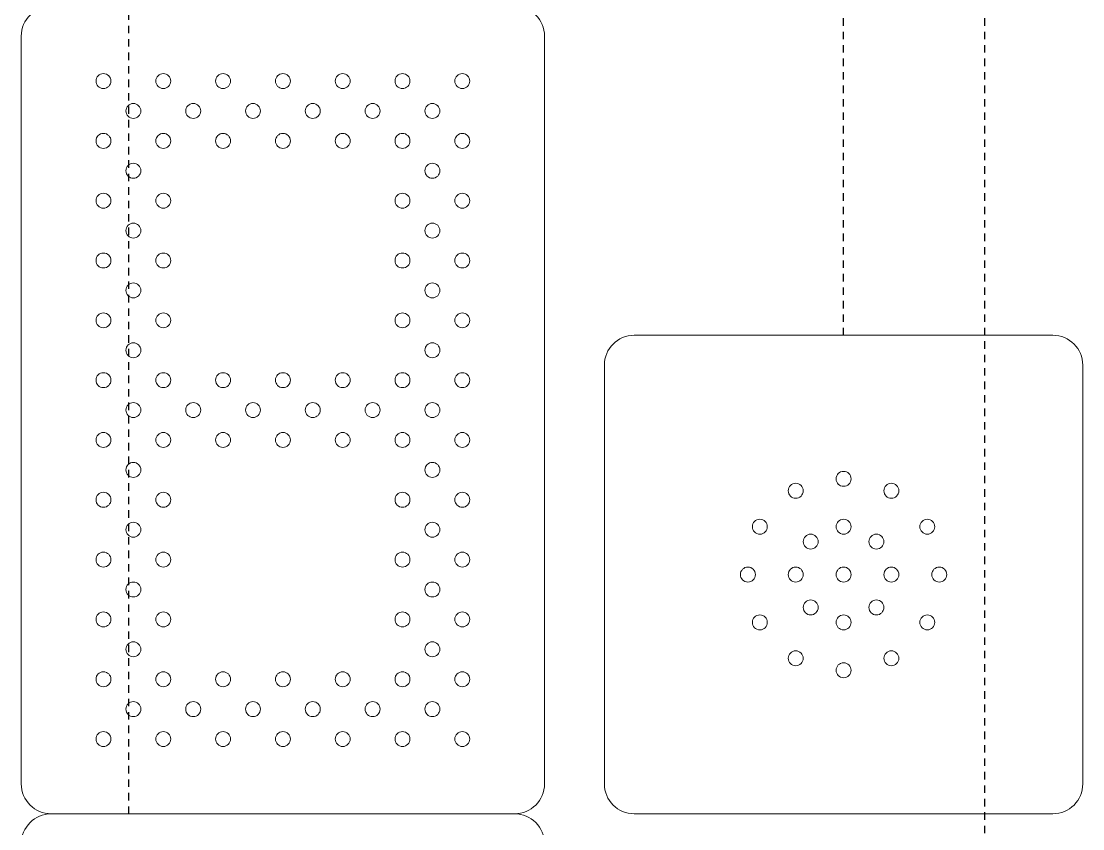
# Model space of a CAD drawing. Header units: inches. Extents: x 300 to 400, y -177 to 73.
# Drawn here: x 328.06 to 345.81, y -95.52 to -82.02 of the extents above; entities that cross this region are included whole.
import ezdxf

# ---------------------------------------------------------------- set-up
doc = ezdxf.new("R2010")
doc.units = ezdxf.units.IN
doc.header["$MEASUREMENT"] = 0
doc.linetypes.add('HIDDEN2', pattern=[0.1875, 0.125, -0.0625])
doc.layers.add('ScoreBone', color=5, linetype='Continuous')

msp = doc.modelspace()

# ---------------------------------------------------------------- linework, layer by layer
at = {"layer": 'ScoreBone', "color": 1, "linetype": 'HIDDEN2'}
for p, q in [((329.858, -95.268), (329.858, 73.232)), ((341.807, -87.268), (341.807, 73.232)), ((344.168, -100.768), (344.168, 73.232))]:
    msp.add_line(p, q, dxfattribs=at)
at = {"layer": 'ScoreBone', "lineweight": 5}
for points in [[(328.057, -82.268), (328.057, -81.992), (328.281, -81.768), (328.557, -81.768)], [(336.307, -81.768), (336.582, -81.768), (336.807, -81.992), (336.807, -82.268)], [(328.057, -94.768), (328.057, -94.768), (328.057, -82.268), (328.057, -82.268)], [(336.807, -82.268), (336.807, -82.268), (336.807, -94.768), (336.807, -94.768)], [(337.807, -87.768), (337.807, -87.492), (338.03, -87.268), (338.307, -87.268)], [(338.307, -87.268), (338.307, -87.268), (345.307, -87.268), (345.307, -87.268)], [(345.307, -87.268), (345.583, -87.268), (345.807, -87.492), (345.807, -87.768)], [(337.807, -94.768), (337.807, -94.768), (337.807, -87.768), (337.807, -87.768)], [(345.807, -87.768), (345.807, -87.768), (345.807, -94.768), (345.807, -94.768)], [(328.557, -95.268), (328.281, -95.268), (328.057, -95.044), (328.057, -94.768)], [(336.807, -94.768), (336.807, -95.044), (336.582, -95.268), (336.307, -95.268)], [(338.307, -95.268), (338.03, -95.268), (337.807, -95.044), (337.807, -94.768)], [(345.807, -94.768), (345.807, -95.044), (345.583, -95.268), (345.307, -95.268)], [(328.057, -95.768), (328.057, -95.492), (328.282, -95.268), (328.557, -95.268)], [(336.307, -95.268), (336.307, -95.268), (328.557, -95.268), (328.557, -95.268)], [(328.557, -95.268), (328.557, -95.268), (336.307, -95.268), (336.307, -95.268)], [(336.307, -95.268), (336.582, -95.268), (336.807, -95.492), (336.807, -95.768)], [(345.307, -95.268), (345.307, -95.268), (338.307, -95.268), (338.307, -95.268)]]:
    msp.add_open_spline(points, degree=3, dxfattribs=at)
for points in [[(329.557, -83.018), (329.557, -83.087), (329.5, -83.143), (329.432, -83.143), (329.363, -83.143), (329.307, -83.087), (329.307, -83.018), (329.307, -82.949), (329.363, -82.893), (329.432, -82.893), (329.5, -82.893), (329.557, -82.949), (329.557, -83.018)], [(330.557, -83.018), (330.557, -83.087), (330.5, -83.143), (330.432, -83.143), (330.363, -83.143), (330.307, -83.087), (330.307, -83.018), (330.307, -82.949), (330.363, -82.893), (330.432, -82.893), (330.5, -82.893), (330.557, -82.949), (330.557, -83.018)], [(331.557, -83.018), (331.557, -83.087), (331.5, -83.143), (331.432, -83.143), (331.363, -83.143), (331.307, -83.087), (331.307, -83.018), (331.307, -82.949), (331.363, -82.893), (331.432, -82.893), (331.5, -82.893), (331.557, -82.949), (331.557, -83.018)], [(332.557, -83.018), (332.557, -83.087), (332.5, -83.143), (332.432, -83.143), (332.363, -83.143), (332.307, -83.087), (332.307, -83.018), (332.307, -82.949), (332.363, -82.893), (332.432, -82.893), (332.5, -82.893), (332.557, -82.949), (332.557, -83.018)], [(333.557, -83.018), (333.557, -83.087), (333.5, -83.143), (333.432, -83.143), (333.363, -83.143), (333.307, -83.087), (333.307, -83.018), (333.307, -82.949), (333.363, -82.893), (333.432, -82.893), (333.5, -82.893), (333.557, -82.949), (333.557, -83.018)], [(334.557, -83.018), (334.557, -83.087), (334.5, -83.143), (334.432, -83.143), (334.363, -83.143), (334.307, -83.087), (334.307, -83.018), (334.307, -82.949), (334.363, -82.893), (334.432, -82.893), (334.5, -82.893), (334.557, -82.949), (334.557, -83.018)], [(335.557, -83.018), (335.557, -83.087), (335.5, -83.143), (335.432, -83.143), (335.363, -83.143), (335.307, -83.087), (335.307, -83.018), (335.307, -82.949), (335.363, -82.893), (335.432, -82.893), (335.5, -82.893), (335.557, -82.949), (335.557, -83.018)], [(330.057, -83.518), (330.057, -83.587), (330, -83.643), (329.932, -83.643), (329.863, -83.643), (329.807, -83.587), (329.807, -83.518), (329.807, -83.449), (329.863, -83.393), (329.932, -83.393), (330, -83.393), (330.057, -83.449), (330.057, -83.518)], [(331.057, -83.518), (331.057, -83.587), (331, -83.643), (330.932, -83.643), (330.863, -83.643), (330.807, -83.587), (330.807, -83.518), (330.807, -83.449), (330.863, -83.393), (330.932, -83.393), (331, -83.393), (331.057, -83.449), (331.057, -83.518)], [(332.057, -83.518), (332.057, -83.587), (332, -83.643), (331.932, -83.643), (331.863, -83.643), (331.807, -83.587), (331.807, -83.518), (331.807, -83.449), (331.863, -83.393), (331.932, -83.393), (332, -83.393), (332.057, -83.449), (332.057, -83.518)], [(333.057, -83.518), (333.057, -83.587), (333, -83.643), (332.932, -83.643), (332.863, -83.643), (332.807, -83.587), (332.807, -83.518), (332.807, -83.449), (332.863, -83.393), (332.932, -83.393), (333, -83.393), (333.057, -83.449), (333.057, -83.518)], [(334.057, -83.518), (334.057, -83.587), (334, -83.643), (333.932, -83.643), (333.863, -83.643), (333.807, -83.587), (333.807, -83.518), (333.807, -83.449), (333.863, -83.393), (333.932, -83.393), (334, -83.393), (334.057, -83.449), (334.057, -83.518)], [(335.057, -83.518), (335.057, -83.587), (335, -83.643), (334.932, -83.643), (334.863, -83.643), (334.807, -83.587), (334.807, -83.518), (334.807, -83.449), (334.863, -83.393), (334.932, -83.393), (335, -83.393), (335.057, -83.449), (335.057, -83.518)], [(329.557, -84.018), (329.557, -84.087), (329.5, -84.143), (329.432, -84.143), (329.363, -84.143), (329.307, -84.087), (329.307, -84.018), (329.307, -83.949), (329.363, -83.893), (329.432, -83.893), (329.5, -83.893), (329.557, -83.949), (329.557, -84.018)], [(330.557, -84.018), (330.557, -84.087), (330.5, -84.143), (330.432, -84.143), (330.363, -84.143), (330.307, -84.087), (330.307, -84.018), (330.307, -83.949), (330.363, -83.893), (330.432, -83.893), (330.5, -83.893), (330.557, -83.949), (330.557, -84.018)], [(331.557, -84.018), (331.557, -84.087), (331.5, -84.143), (331.432, -84.143), (331.363, -84.143), (331.307, -84.087), (331.307, -84.018), (331.307, -83.949), (331.363, -83.893), (331.432, -83.893), (331.5, -83.893), (331.557, -83.949), (331.557, -84.018)], [(332.557, -84.018), (332.557, -84.087), (332.5, -84.143), (332.432, -84.143), (332.363, -84.143), (332.307, -84.087), (332.307, -84.018), (332.307, -83.949), (332.363, -83.893), (332.432, -83.893), (332.5, -83.893), (332.557, -83.949), (332.557, -84.018)], [(333.557, -84.018), (333.557, -84.087), (333.5, -84.143), (333.432, -84.143), (333.363, -84.143), (333.307, -84.087), (333.307, -84.018), (333.307, -83.949), (333.363, -83.893), (333.432, -83.893), (333.5, -83.893), (333.557, -83.949), (333.557, -84.018)], [(334.557, -84.018), (334.557, -84.087), (334.5, -84.143), (334.432, -84.143), (334.363, -84.143), (334.307, -84.087), (334.307, -84.018), (334.307, -83.949), (334.363, -83.893), (334.432, -83.893), (334.5, -83.893), (334.557, -83.949), (334.557, -84.018)], [(335.557, -84.018), (335.557, -84.087), (335.5, -84.143), (335.432, -84.143), (335.363, -84.143), (335.307, -84.087), (335.307, -84.018), (335.307, -83.949), (335.363, -83.893), (335.432, -83.893), (335.5, -83.893), (335.557, -83.949), (335.557, -84.018)], [(330.057, -84.518), (330.057, -84.587), (330, -84.643), (329.932, -84.643), (329.863, -84.643), (329.807, -84.587), (329.807, -84.518), (329.807, -84.449), (329.863, -84.393), (329.932, -84.393), (330, -84.393), (330.057, -84.449), (330.057, -84.518)], [(335.057, -84.518), (335.057, -84.587), (335, -84.643), (334.932, -84.643), (334.863, -84.643), (334.807, -84.587), (334.807, -84.518), (334.807, -84.449), (334.863, -84.393), (334.932, -84.393), (335, -84.393), (335.057, -84.449), (335.057, -84.518)], [(329.557, -85.018), (329.557, -85.087), (329.5, -85.143), (329.432, -85.143), (329.363, -85.143), (329.307, -85.087), (329.307, -85.018), (329.307, -84.949), (329.363, -84.893), (329.432, -84.893), (329.5, -84.893), (329.557, -84.949), (329.557, -85.018)], [(330.557, -85.018), (330.557, -85.087), (330.5, -85.143), (330.432, -85.143), (330.363, -85.143), (330.307, -85.087), (330.307, -85.018), (330.307, -84.949), (330.363, -84.893), (330.432, -84.893), (330.5, -84.893), (330.557, -84.949), (330.557, -85.018)], [(334.557, -85.018), (334.557, -85.087), (334.5, -85.143), (334.432, -85.143), (334.363, -85.143), (334.307, -85.087), (334.307, -85.018), (334.307, -84.949), (334.363, -84.893), (334.432, -84.893), (334.5, -84.893), (334.557, -84.949), (334.557, -85.018)], [(335.557, -85.018), (335.557, -85.087), (335.5, -85.143), (335.432, -85.143), (335.363, -85.143), (335.307, -85.087), (335.307, -85.018), (335.307, -84.949), (335.363, -84.893), (335.432, -84.893), (335.5, -84.893), (335.557, -84.949), (335.557, -85.018)], [(330.057, -85.518), (330.057, -85.587), (330, -85.643), (329.932, -85.643), (329.863, -85.643), (329.807, -85.587), (329.807, -85.518), (329.807, -85.449), (329.863, -85.393), (329.932, -85.393), (330, -85.393), (330.057, -85.449), (330.057, -85.518)], [(335.057, -85.518), (335.057, -85.587), (335, -85.643), (334.932, -85.643), (334.863, -85.643), (334.807, -85.587), (334.807, -85.518), (334.807, -85.449), (334.863, -85.393), (334.932, -85.393), (335, -85.393), (335.057, -85.449), (335.057, -85.518)], [(329.557, -86.018), (329.557, -86.087), (329.5, -86.143), (329.432, -86.143), (329.363, -86.143), (329.307, -86.087), (329.307, -86.018), (329.307, -85.949), (329.363, -85.893), (329.432, -85.893), (329.5, -85.893), (329.557, -85.949), (329.557, -86.018)], [(330.557, -86.018), (330.557, -86.087), (330.5, -86.143), (330.432, -86.143), (330.363, -86.143), (330.307, -86.087), (330.307, -86.018), (330.307, -85.949), (330.363, -85.893), (330.432, -85.893), (330.5, -85.893), (330.557, -85.949), (330.557, -86.018)], [(334.557, -86.018), (334.557, -86.087), (334.5, -86.143), (334.432, -86.143), (334.363, -86.143), (334.307, -86.087), (334.307, -86.018), (334.307, -85.949), (334.363, -85.893), (334.432, -85.893), (334.5, -85.893), (334.557, -85.949), (334.557, -86.018)], [(335.557, -86.018), (335.557, -86.087), (335.5, -86.143), (335.432, -86.143), (335.363, -86.143), (335.307, -86.087), (335.307, -86.018), (335.307, -85.949), (335.363, -85.893), (335.432, -85.893), (335.5, -85.893), (335.557, -85.949), (335.557, -86.018)], [(330.057, -86.518), (330.057, -86.587), (330, -86.643), (329.932, -86.643), (329.863, -86.643), (329.807, -86.587), (329.807, -86.518), (329.807, -86.449), (329.863, -86.393), (329.932, -86.393), (330, -86.393), (330.057, -86.449), (330.057, -86.518)], [(335.057, -86.518), (335.057, -86.587), (335, -86.643), (334.932, -86.643), (334.863, -86.643), (334.807, -86.587), (334.807, -86.518), (334.807, -86.449), (334.863, -86.393), (334.932, -86.393), (335, -86.393), (335.057, -86.449), (335.057, -86.518)], [(329.557, -87.018), (329.557, -87.087), (329.5, -87.143), (329.432, -87.143), (329.363, -87.143), (329.307, -87.087), (329.307, -87.018), (329.307, -86.949), (329.363, -86.893), (329.432, -86.893), (329.5, -86.893), (329.557, -86.949), (329.557, -87.018)], [(330.557, -87.018), (330.557, -87.087), (330.5, -87.143), (330.432, -87.143), (330.363, -87.143), (330.307, -87.087), (330.307, -87.018), (330.307, -86.949), (330.363, -86.893), (330.432, -86.893), (330.5, -86.893), (330.557, -86.949), (330.557, -87.018)], [(334.557, -87.018), (334.557, -87.087), (334.5, -87.143), (334.432, -87.143), (334.363, -87.143), (334.307, -87.087), (334.307, -87.018), (334.307, -86.949), (334.363, -86.893), (334.432, -86.893), (334.5, -86.893), (334.557, -86.949), (334.557, -87.018)], [(335.557, -87.018), (335.557, -87.087), (335.5, -87.143), (335.432, -87.143), (335.363, -87.143), (335.307, -87.087), (335.307, -87.018), (335.307, -86.949), (335.363, -86.893), (335.432, -86.893), (335.5, -86.893), (335.557, -86.949), (335.557, -87.018)], [(330.057, -87.518), (330.057, -87.587), (330, -87.643), (329.932, -87.643), (329.863, -87.643), (329.807, -87.587), (329.807, -87.518), (329.807, -87.449), (329.863, -87.393), (329.932, -87.393), (330, -87.393), (330.057, -87.449), (330.057, -87.518)], [(335.057, -87.518), (335.057, -87.587), (335, -87.643), (334.932, -87.643), (334.863, -87.643), (334.807, -87.587), (334.807, -87.518), (334.807, -87.449), (334.863, -87.393), (334.932, -87.393), (335, -87.393), (335.057, -87.449), (335.057, -87.518)], [(329.557, -88.018), (329.557, -88.087), (329.5, -88.143), (329.432, -88.143), (329.363, -88.143), (329.307, -88.087), (329.307, -88.018), (329.307, -87.949), (329.363, -87.893), (329.432, -87.893), (329.5, -87.893), (329.557, -87.949), (329.557, -88.018)], [(330.557, -88.018), (330.557, -88.087), (330.5, -88.143), (330.432, -88.143), (330.363, -88.143), (330.307, -88.087), (330.307, -88.018), (330.307, -87.949), (330.363, -87.893), (330.432, -87.893), (330.5, -87.893), (330.557, -87.949), (330.557, -88.018)], [(331.557, -88.018), (331.557, -88.087), (331.5, -88.143), (331.432, -88.143), (331.363, -88.143), (331.307, -88.087), (331.307, -88.018), (331.307, -87.949), (331.363, -87.893), (331.432, -87.893), (331.5, -87.893), (331.557, -87.949), (331.557, -88.018)], [(332.557, -88.018), (332.557, -88.087), (332.5, -88.143), (332.432, -88.143), (332.363, -88.143), (332.307, -88.087), (332.307, -88.018), (332.307, -87.949), (332.363, -87.893), (332.432, -87.893), (332.5, -87.893), (332.557, -87.949), (332.557, -88.018)], [(333.557, -88.018), (333.557, -88.087), (333.5, -88.143), (333.432, -88.143), (333.363, -88.143), (333.307, -88.087), (333.307, -88.018), (333.307, -87.949), (333.363, -87.893), (333.432, -87.893), (333.5, -87.893), (333.557, -87.949), (333.557, -88.018)], [(334.557, -88.018), (334.557, -88.087), (334.5, -88.143), (334.432, -88.143), (334.363, -88.143), (334.307, -88.087), (334.307, -88.018), (334.307, -87.949), (334.363, -87.893), (334.432, -87.893), (334.5, -87.893), (334.557, -87.949), (334.557, -88.018)], [(335.557, -88.018), (335.557, -88.087), (335.5, -88.143), (335.432, -88.143), (335.363, -88.143), (335.307, -88.087), (335.307, -88.018), (335.307, -87.949), (335.363, -87.893), (335.432, -87.893), (335.5, -87.893), (335.557, -87.949), (335.557, -88.018)], [(330.057, -88.518), (330.057, -88.587), (330, -88.643), (329.932, -88.643), (329.863, -88.643), (329.807, -88.587), (329.807, -88.518), (329.807, -88.449), (329.863, -88.393), (329.932, -88.393), (330, -88.393), (330.057, -88.449), (330.057, -88.518)], [(331.057, -88.518), (331.057, -88.587), (331, -88.643), (330.932, -88.643), (330.863, -88.643), (330.807, -88.587), (330.807, -88.518), (330.807, -88.449), (330.863, -88.393), (330.932, -88.393), (331, -88.393), (331.057, -88.449), (331.057, -88.518)], [(332.057, -88.518), (332.057, -88.587), (332, -88.643), (331.932, -88.643), (331.863, -88.643), (331.807, -88.587), (331.807, -88.518), (331.807, -88.449), (331.863, -88.393), (331.932, -88.393), (332, -88.393), (332.057, -88.449), (332.057, -88.518)], [(333.057, -88.518), (333.057, -88.587), (333, -88.643), (332.932, -88.643), (332.863, -88.643), (332.807, -88.587), (332.807, -88.518), (332.807, -88.449), (332.863, -88.393), (332.932, -88.393), (333, -88.393), (333.057, -88.449), (333.057, -88.518)], [(334.057, -88.518), (334.057, -88.587), (334, -88.643), (333.932, -88.643), (333.863, -88.643), (333.807, -88.587), (333.807, -88.518), (333.807, -88.449), (333.863, -88.393), (333.932, -88.393), (334, -88.393), (334.057, -88.449), (334.057, -88.518)], [(335.057, -88.518), (335.057, -88.587), (335, -88.643), (334.932, -88.643), (334.863, -88.643), (334.807, -88.587), (334.807, -88.518), (334.807, -88.449), (334.863, -88.393), (334.932, -88.393), (335, -88.393), (335.057, -88.449), (335.057, -88.518)], [(329.557, -89.018), (329.557, -89.087), (329.5, -89.143), (329.432, -89.143), (329.363, -89.143), (329.307, -89.087), (329.307, -89.018), (329.307, -88.949), (329.363, -88.893), (329.432, -88.893), (329.5, -88.893), (329.557, -88.949), (329.557, -89.018)], [(330.557, -89.018), (330.557, -89.087), (330.5, -89.143), (330.432, -89.143), (330.363, -89.143), (330.307, -89.087), (330.307, -89.018), (330.307, -88.949), (330.363, -88.893), (330.432, -88.893), (330.5, -88.893), (330.557, -88.949), (330.557, -89.018)], [(331.557, -89.018), (331.557, -89.087), (331.5, -89.143), (331.432, -89.143), (331.363, -89.143), (331.307, -89.087), (331.307, -89.018), (331.307, -88.949), (331.363, -88.893), (331.432, -88.893), (331.5, -88.893), (331.557, -88.949), (331.557, -89.018)], [(332.557, -89.018), (332.557, -89.087), (332.5, -89.143), (332.432, -89.143), (332.363, -89.143), (332.307, -89.087), (332.307, -89.018), (332.307, -88.949), (332.363, -88.893), (332.432, -88.893), (332.5, -88.893), (332.557, -88.949), (332.557, -89.018)], [(333.557, -89.018), (333.557, -89.087), (333.5, -89.143), (333.432, -89.143), (333.363, -89.143), (333.307, -89.087), (333.307, -89.018), (333.307, -88.949), (333.363, -88.893), (333.432, -88.893), (333.5, -88.893), (333.557, -88.949), (333.557, -89.018)], [(334.557, -89.018), (334.557, -89.087), (334.5, -89.143), (334.432, -89.143), (334.363, -89.143), (334.307, -89.087), (334.307, -89.018), (334.307, -88.949), (334.363, -88.893), (334.432, -88.893), (334.5, -88.893), (334.557, -88.949), (334.557, -89.018)], [(335.557, -89.018), (335.557, -89.087), (335.5, -89.143), (335.432, -89.143), (335.363, -89.143), (335.307, -89.087), (335.307, -89.018), (335.307, -88.949), (335.363, -88.893), (335.432, -88.893), (335.5, -88.893), (335.557, -88.949), (335.557, -89.018)], [(330.057, -89.518), (330.057, -89.587), (330, -89.643), (329.932, -89.643), (329.863, -89.643), (329.807, -89.587), (329.807, -89.518), (329.807, -89.449), (329.863, -89.393), (329.932, -89.393), (330, -89.393), (330.057, -89.449), (330.057, -89.518)], [(335.057, -89.518), (335.057, -89.587), (335, -89.643), (334.932, -89.643), (334.863, -89.643), (334.807, -89.587), (334.807, -89.518), (334.807, -89.449), (334.863, -89.393), (334.932, -89.393), (335, -89.393), (335.057, -89.449), (335.057, -89.518)], [(341.932, -89.668), (341.932, -89.737), (341.876, -89.793), (341.807, -89.793), (341.737, -89.793), (341.682, -89.737), (341.682, -89.668), (341.682, -89.599), (341.737, -89.543), (341.807, -89.543), (341.876, -89.543), (341.932, -89.599), (341.932, -89.668)], [(341.132, -89.868), (341.132, -89.937), (341.076, -89.993), (341.007, -89.993), (340.938, -89.993), (340.882, -89.937), (340.882, -89.868), (340.882, -89.799), (340.938, -89.743), (341.007, -89.743), (341.076, -89.743), (341.132, -89.799), (341.132, -89.868)], [(342.731, -89.868), (342.731, -89.937), (342.676, -89.993), (342.606, -89.993), (342.538, -89.993), (342.481, -89.937), (342.481, -89.868), (342.481, -89.799), (342.538, -89.743), (342.606, -89.743), (342.676, -89.743), (342.731, -89.799), (342.731, -89.868)], [(329.557, -90.018), (329.557, -90.087), (329.5, -90.143), (329.432, -90.143), (329.363, -90.143), (329.307, -90.087), (329.307, -90.018), (329.307, -89.949), (329.363, -89.893), (329.432, -89.893), (329.5, -89.893), (329.557, -89.949), (329.557, -90.018)], [(329.557, -90.018), (329.557, -90.087), (329.5, -90.143), (329.432, -90.143), (329.363, -90.143), (329.307, -90.087), (329.307, -90.018), (329.307, -89.949), (329.363, -89.893), (329.432, -89.893), (329.5, -89.893), (329.557, -89.949), (329.557, -90.018)], [(330.557, -90.018), (330.557, -90.087), (330.5, -90.143), (330.432, -90.143), (330.363, -90.143), (330.307, -90.087), (330.307, -90.018), (330.307, -89.949), (330.363, -89.893), (330.432, -89.893), (330.5, -89.893), (330.557, -89.949), (330.557, -90.018)], [(330.557, -90.018), (330.557, -90.087), (330.5, -90.143), (330.432, -90.143), (330.363, -90.143), (330.307, -90.087), (330.307, -90.018), (330.307, -89.949), (330.363, -89.893), (330.432, -89.893), (330.5, -89.893), (330.557, -89.949), (330.557, -90.018)], [(334.557, -90.018), (334.557, -90.087), (334.5, -90.143), (334.432, -90.143), (334.363, -90.143), (334.307, -90.087), (334.307, -90.018), (334.307, -89.949), (334.363, -89.893), (334.432, -89.893), (334.5, -89.893), (334.557, -89.949), (334.557, -90.018)], [(334.557, -90.018), (334.557, -90.087), (334.5, -90.143), (334.432, -90.143), (334.363, -90.143), (334.307, -90.087), (334.307, -90.018), (334.307, -89.949), (334.363, -89.893), (334.432, -89.893), (334.5, -89.893), (334.557, -89.949), (334.557, -90.018)], [(335.557, -90.018), (335.557, -90.087), (335.5, -90.143), (335.432, -90.143), (335.363, -90.143), (335.307, -90.087), (335.307, -90.018), (335.307, -89.949), (335.363, -89.893), (335.432, -89.893), (335.5, -89.893), (335.557, -89.949), (335.557, -90.018)], [(335.557, -90.018), (335.557, -90.087), (335.5, -90.143), (335.432, -90.143), (335.363, -90.143), (335.307, -90.087), (335.307, -90.018), (335.307, -89.949), (335.363, -89.893), (335.432, -89.893), (335.5, -89.893), (335.557, -89.949), (335.557, -90.018)], [(340.532, -90.468), (340.532, -90.537), (340.476, -90.593), (340.407, -90.593), (340.338, -90.593), (340.282, -90.537), (340.282, -90.468), (340.282, -90.399), (340.338, -90.343), (340.407, -90.343), (340.476, -90.343), (340.532, -90.399), (340.532, -90.468)], [(341.932, -90.468), (341.932, -90.537), (341.876, -90.593), (341.807, -90.593), (341.737, -90.593), (341.682, -90.537), (341.682, -90.468), (341.682, -90.399), (341.737, -90.343), (341.807, -90.343), (341.876, -90.343), (341.932, -90.399), (341.932, -90.468)], [(343.332, -90.468), (343.332, -90.537), (343.275, -90.593), (343.207, -90.593), (343.138, -90.593), (343.082, -90.537), (343.082, -90.468), (343.082, -90.399), (343.138, -90.343), (343.207, -90.343), (343.275, -90.343), (343.332, -90.399), (343.332, -90.468)], [(330.057, -90.518), (330.057, -90.587), (330, -90.643), (329.932, -90.643), (329.863, -90.643), (329.807, -90.587), (329.807, -90.518), (329.807, -90.449), (329.863, -90.393), (329.932, -90.393), (330, -90.393), (330.057, -90.449), (330.057, -90.518)], [(330.057, -90.518), (330.057, -90.587), (330, -90.643), (329.932, -90.643), (329.863, -90.643), (329.807, -90.587), (329.807, -90.518), (329.807, -90.449), (329.863, -90.393), (329.932, -90.393), (330, -90.393), (330.057, -90.449), (330.057, -90.518)], [(335.057, -90.518), (335.057, -90.587), (335, -90.643), (334.932, -90.643), (334.863, -90.643), (334.807, -90.587), (334.807, -90.518), (334.807, -90.449), (334.863, -90.393), (334.932, -90.393), (335, -90.393), (335.057, -90.449), (335.057, -90.518)], [(335.057, -90.518), (335.057, -90.587), (335, -90.643), (334.932, -90.643), (334.863, -90.643), (334.807, -90.587), (334.807, -90.518), (334.807, -90.449), (334.863, -90.393), (334.932, -90.393), (335, -90.393), (335.057, -90.449), (335.057, -90.518)], [(341.382, -90.718), (341.382, -90.787), (341.326, -90.843), (341.257, -90.843), (341.188, -90.843), (341.132, -90.787), (341.132, -90.718), (341.132, -90.649), (341.188, -90.593), (341.257, -90.593), (341.326, -90.593), (341.382, -90.649), (341.382, -90.718)], [(342.481, -90.718), (342.481, -90.787), (342.426, -90.843), (342.356, -90.843), (342.288, -90.843), (342.231, -90.787), (342.231, -90.718), (342.231, -90.649), (342.288, -90.593), (342.356, -90.593), (342.426, -90.593), (342.481, -90.649), (342.481, -90.718)], [(329.557, -91.018), (329.557, -91.087), (329.5, -91.143), (329.432, -91.143), (329.363, -91.143), (329.307, -91.087), (329.307, -91.018), (329.307, -90.949), (329.363, -90.893), (329.432, -90.893), (329.5, -90.893), (329.557, -90.949), (329.557, -91.018)], [(330.557, -91.018), (330.557, -91.087), (330.5, -91.143), (330.432, -91.143), (330.363, -91.143), (330.307, -91.087), (330.307, -91.018), (330.307, -90.949), (330.363, -90.893), (330.432, -90.893), (330.5, -90.893), (330.557, -90.949), (330.557, -91.018)], [(334.557, -91.018), (334.557, -91.087), (334.5, -91.143), (334.432, -91.143), (334.363, -91.143), (334.307, -91.087), (334.307, -91.018), (334.307, -90.949), (334.363, -90.893), (334.432, -90.893), (334.5, -90.893), (334.557, -90.949), (334.557, -91.018)], [(335.557, -91.018), (335.557, -91.087), (335.5, -91.143), (335.432, -91.143), (335.363, -91.143), (335.307, -91.087), (335.307, -91.018), (335.307, -90.949), (335.363, -90.893), (335.432, -90.893), (335.5, -90.893), (335.557, -90.949), (335.557, -91.018)], [(340.332, -91.268), (340.332, -91.337), (340.275, -91.393), (340.207, -91.393), (340.138, -91.393), (340.082, -91.337), (340.082, -91.268), (340.082, -91.199), (340.138, -91.143), (340.207, -91.143), (340.275, -91.143), (340.332, -91.199), (340.332, -91.268)], [(341.132, -91.268), (341.132, -91.337), (341.076, -91.393), (341.007, -91.393), (340.938, -91.393), (340.882, -91.337), (340.882, -91.268), (340.882, -91.199), (340.938, -91.143), (341.007, -91.143), (341.076, -91.143), (341.132, -91.199), (341.132, -91.268)], [(341.932, -91.268), (341.932, -91.337), (341.876, -91.393), (341.807, -91.393), (341.737, -91.393), (341.682, -91.337), (341.682, -91.268), (341.682, -91.199), (341.737, -91.143), (341.807, -91.143), (341.876, -91.143), (341.932, -91.199), (341.932, -91.268)], [(342.731, -91.268), (342.731, -91.337), (342.676, -91.393), (342.606, -91.393), (342.538, -91.393), (342.481, -91.337), (342.481, -91.268), (342.481, -91.199), (342.538, -91.143), (342.606, -91.143), (342.676, -91.143), (342.731, -91.199), (342.731, -91.268)], [(343.532, -91.268), (343.532, -91.337), (343.476, -91.393), (343.407, -91.393), (343.338, -91.393), (343.282, -91.337), (343.282, -91.268), (343.282, -91.199), (343.338, -91.143), (343.407, -91.143), (343.476, -91.143), (343.532, -91.199), (343.532, -91.268)], [(330.057, -91.518), (330.057, -91.587), (330, -91.643), (329.932, -91.643), (329.863, -91.643), (329.807, -91.587), (329.807, -91.518), (329.807, -91.449), (329.863, -91.393), (329.932, -91.393), (330, -91.393), (330.057, -91.449), (330.057, -91.518)], [(335.057, -91.518), (335.057, -91.587), (335, -91.643), (334.932, -91.643), (334.863, -91.643), (334.807, -91.587), (334.807, -91.518), (334.807, -91.449), (334.863, -91.393), (334.932, -91.393), (335, -91.393), (335.057, -91.449), (335.057, -91.518)], [(341.382, -91.818), (341.382, -91.887), (341.326, -91.943), (341.257, -91.943), (341.188, -91.943), (341.132, -91.887), (341.132, -91.818), (341.132, -91.749), (341.188, -91.693), (341.257, -91.693), (341.326, -91.693), (341.382, -91.749), (341.382, -91.818)], [(342.481, -91.818), (342.481, -91.887), (342.426, -91.943), (342.356, -91.943), (342.288, -91.943), (342.231, -91.887), (342.231, -91.818), (342.231, -91.749), (342.288, -91.693), (342.356, -91.693), (342.426, -91.693), (342.481, -91.749), (342.481, -91.818)], [(329.557, -92.018), (329.557, -92.087), (329.5, -92.143), (329.432, -92.143), (329.363, -92.143), (329.307, -92.087), (329.307, -92.018), (329.307, -91.949), (329.363, -91.893), (329.432, -91.893), (329.5, -91.893), (329.557, -91.949), (329.557, -92.018)], [(330.557, -92.018), (330.557, -92.087), (330.5, -92.143), (330.432, -92.143), (330.363, -92.143), (330.307, -92.087), (330.307, -92.018), (330.307, -91.949), (330.363, -91.893), (330.432, -91.893), (330.5, -91.893), (330.557, -91.949), (330.557, -92.018)], [(334.557, -92.018), (334.557, -92.087), (334.5, -92.143), (334.432, -92.143), (334.363, -92.143), (334.307, -92.087), (334.307, -92.018), (334.307, -91.949), (334.363, -91.893), (334.432, -91.893), (334.5, -91.893), (334.557, -91.949), (334.557, -92.018)], [(335.557, -92.018), (335.557, -92.087), (335.5, -92.143), (335.432, -92.143), (335.363, -92.143), (335.307, -92.087), (335.307, -92.018), (335.307, -91.949), (335.363, -91.893), (335.432, -91.893), (335.5, -91.893), (335.557, -91.949), (335.557, -92.018)], [(340.532, -92.068), (340.532, -92.137), (340.476, -92.193), (340.407, -92.193), (340.338, -92.193), (340.282, -92.137), (340.282, -92.068), (340.282, -91.999), (340.338, -91.943), (340.407, -91.943), (340.476, -91.943), (340.532, -91.999), (340.532, -92.068)], [(341.932, -92.068), (341.932, -92.137), (341.876, -92.193), (341.807, -92.193), (341.737, -92.193), (341.682, -92.137), (341.682, -92.068), (341.682, -91.999), (341.737, -91.943), (341.807, -91.943), (341.876, -91.943), (341.932, -91.999), (341.932, -92.068)], [(343.332, -92.068), (343.332, -92.137), (343.275, -92.193), (343.207, -92.193), (343.138, -92.193), (343.082, -92.137), (343.082, -92.068), (343.082, -91.999), (343.138, -91.943), (343.207, -91.943), (343.275, -91.943), (343.332, -91.999), (343.332, -92.068)], [(330.057, -92.518), (330.057, -92.587), (330, -92.643), (329.932, -92.643), (329.863, -92.643), (329.807, -92.587), (329.807, -92.518), (329.807, -92.449), (329.863, -92.393), (329.932, -92.393), (330, -92.393), (330.057, -92.449), (330.057, -92.518)], [(335.057, -92.518), (335.057, -92.587), (335, -92.643), (334.932, -92.643), (334.863, -92.643), (334.807, -92.587), (334.807, -92.518), (334.807, -92.449), (334.863, -92.393), (334.932, -92.393), (335, -92.393), (335.057, -92.449), (335.057, -92.518)], [(341.132, -92.668), (341.132, -92.737), (341.076, -92.793), (341.007, -92.793), (340.938, -92.793), (340.882, -92.737), (340.882, -92.668), (340.882, -92.599), (340.938, -92.543), (341.007, -92.543), (341.076, -92.543), (341.132, -92.599), (341.132, -92.668)], [(342.731, -92.668), (342.731, -92.737), (342.676, -92.793), (342.606, -92.793), (342.538, -92.793), (342.481, -92.737), (342.481, -92.668), (342.481, -92.599), (342.538, -92.543), (342.606, -92.543), (342.676, -92.543), (342.731, -92.599), (342.731, -92.668)], [(341.932, -92.868), (341.932, -92.937), (341.876, -92.993), (341.807, -92.993), (341.737, -92.993), (341.682, -92.937), (341.682, -92.868), (341.682, -92.799), (341.737, -92.743), (341.807, -92.743), (341.876, -92.743), (341.932, -92.799), (341.932, -92.868)], [(329.557, -93.018), (329.557, -93.087), (329.5, -93.143), (329.432, -93.143), (329.363, -93.143), (329.307, -93.087), (329.307, -93.018), (329.307, -92.949), (329.363, -92.893), (329.432, -92.893), (329.5, -92.893), (329.557, -92.949), (329.557, -93.018)], [(330.557, -93.018), (330.557, -93.087), (330.5, -93.143), (330.432, -93.143), (330.363, -93.143), (330.307, -93.087), (330.307, -93.018), (330.307, -92.949), (330.363, -92.893), (330.432, -92.893), (330.5, -92.893), (330.557, -92.949), (330.557, -93.018)], [(331.557, -93.018), (331.557, -93.087), (331.5, -93.143), (331.432, -93.143), (331.363, -93.143), (331.307, -93.087), (331.307, -93.018), (331.307, -92.949), (331.363, -92.893), (331.432, -92.893), (331.5, -92.893), (331.557, -92.949), (331.557, -93.018)], [(332.557, -93.018), (332.557, -93.087), (332.5, -93.143), (332.432, -93.143), (332.363, -93.143), (332.307, -93.087), (332.307, -93.018), (332.307, -92.949), (332.363, -92.893), (332.432, -92.893), (332.5, -92.893), (332.557, -92.949), (332.557, -93.018)], [(333.557, -93.018), (333.557, -93.087), (333.5, -93.143), (333.432, -93.143), (333.363, -93.143), (333.307, -93.087), (333.307, -93.018), (333.307, -92.949), (333.363, -92.893), (333.432, -92.893), (333.5, -92.893), (333.557, -92.949), (333.557, -93.018)], [(334.557, -93.018), (334.557, -93.087), (334.5, -93.143), (334.432, -93.143), (334.363, -93.143), (334.307, -93.087), (334.307, -93.018), (334.307, -92.949), (334.363, -92.893), (334.432, -92.893), (334.5, -92.893), (334.557, -92.949), (334.557, -93.018)], [(335.557, -93.018), (335.557, -93.087), (335.5, -93.143), (335.432, -93.143), (335.363, -93.143), (335.307, -93.087), (335.307, -93.018), (335.307, -92.949), (335.363, -92.893), (335.432, -92.893), (335.5, -92.893), (335.557, -92.949), (335.557, -93.018)], [(330.057, -93.518), (330.057, -93.587), (330, -93.643), (329.932, -93.643), (329.863, -93.643), (329.807, -93.587), (329.807, -93.518), (329.807, -93.449), (329.863, -93.393), (329.932, -93.393), (330, -93.393), (330.057, -93.449), (330.057, -93.518)], [(331.057, -93.518), (331.057, -93.587), (331, -93.643), (330.932, -93.643), (330.863, -93.643), (330.807, -93.587), (330.807, -93.518), (330.807, -93.449), (330.863, -93.393), (330.932, -93.393), (331, -93.393), (331.057, -93.449), (331.057, -93.518)], [(332.057, -93.518), (332.057, -93.587), (332, -93.643), (331.932, -93.643), (331.863, -93.643), (331.807, -93.587), (331.807, -93.518), (331.807, -93.449), (331.863, -93.393), (331.932, -93.393), (332, -93.393), (332.057, -93.449), (332.057, -93.518)], [(333.057, -93.518), (333.057, -93.587), (333, -93.643), (332.932, -93.643), (332.863, -93.643), (332.807, -93.587), (332.807, -93.518), (332.807, -93.449), (332.863, -93.393), (332.932, -93.393), (333, -93.393), (333.057, -93.449), (333.057, -93.518)], [(334.057, -93.518), (334.057, -93.587), (334, -93.643), (333.932, -93.643), (333.863, -93.643), (333.807, -93.587), (333.807, -93.518), (333.807, -93.449), (333.863, -93.393), (333.932, -93.393), (334, -93.393), (334.057, -93.449), (334.057, -93.518)], [(335.057, -93.518), (335.057, -93.587), (335, -93.643), (334.932, -93.643), (334.863, -93.643), (334.807, -93.587), (334.807, -93.518), (334.807, -93.449), (334.863, -93.393), (334.932, -93.393), (335, -93.393), (335.057, -93.449), (335.057, -93.518)], [(329.557, -94.018), (329.557, -94.087), (329.5, -94.143), (329.432, -94.143), (329.363, -94.143), (329.307, -94.087), (329.307, -94.018), (329.307, -93.949), (329.363, -93.893), (329.432, -93.893), (329.5, -93.893), (329.557, -93.949), (329.557, -94.018)], [(330.557, -94.018), (330.557, -94.087), (330.5, -94.143), (330.432, -94.143), (330.363, -94.143), (330.307, -94.087), (330.307, -94.018), (330.307, -93.949), (330.363, -93.893), (330.432, -93.893), (330.5, -93.893), (330.557, -93.949), (330.557, -94.018)], [(331.557, -94.018), (331.557, -94.087), (331.5, -94.143), (331.432, -94.143), (331.363, -94.143), (331.307, -94.087), (331.307, -94.018), (331.307, -93.949), (331.363, -93.893), (331.432, -93.893), (331.5, -93.893), (331.557, -93.949), (331.557, -94.018)], [(332.557, -94.018), (332.557, -94.087), (332.5, -94.143), (332.432, -94.143), (332.363, -94.143), (332.307, -94.087), (332.307, -94.018), (332.307, -93.949), (332.363, -93.893), (332.432, -93.893), (332.5, -93.893), (332.557, -93.949), (332.557, -94.018)], [(333.557, -94.018), (333.557, -94.087), (333.5, -94.143), (333.432, -94.143), (333.363, -94.143), (333.307, -94.087), (333.307, -94.018), (333.307, -93.949), (333.363, -93.893), (333.432, -93.893), (333.5, -93.893), (333.557, -93.949), (333.557, -94.018)], [(334.557, -94.018), (334.557, -94.087), (334.5, -94.143), (334.432, -94.143), (334.363, -94.143), (334.307, -94.087), (334.307, -94.018), (334.307, -93.949), (334.363, -93.893), (334.432, -93.893), (334.5, -93.893), (334.557, -93.949), (334.557, -94.018)], [(335.557, -94.018), (335.557, -94.087), (335.5, -94.143), (335.432, -94.143), (335.363, -94.143), (335.307, -94.087), (335.307, -94.018), (335.307, -93.949), (335.363, -93.893), (335.432, -93.893), (335.5, -93.893), (335.557, -93.949), (335.557, -94.018)]]:
    msp.add_open_spline(points, degree=3, knots=[0, 0, 0, 0, 1, 1, 1, 2, 2, 2, 3, 3, 3, 4, 4, 4, 4], dxfattribs=at)

doc.saveas('drawing.dxf')
